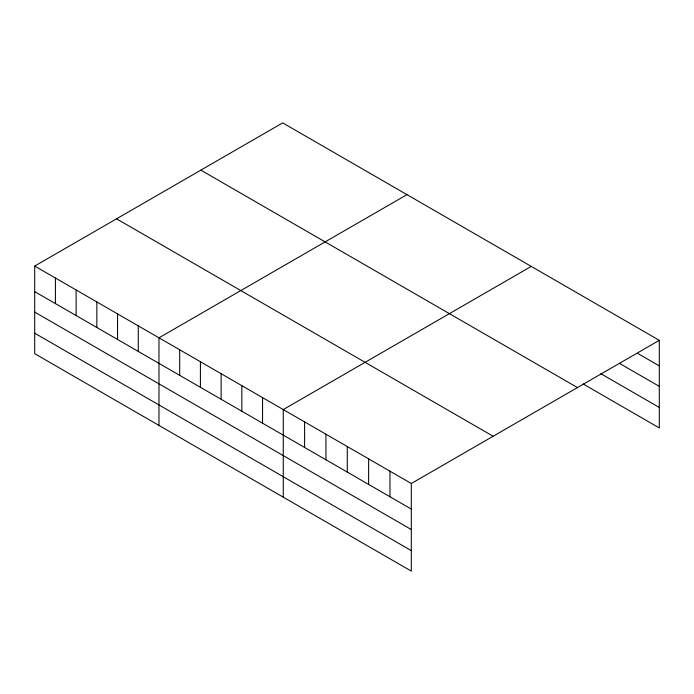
<?xml version="1.0" encoding="UTF-8"?>
<svg xmlns="http://www.w3.org/2000/svg" width="694" height="694" viewBox="0 0 694 694"><rect width="100%" height="100%" fill="white"/><g stroke="black" fill="none" stroke-linecap="round" stroke-linejoin="round"><path stroke-width="1.04" d="M34.7 266.062L411.308 483.501L411.308 571.11L34.7 353.671L34.7 266.062L282.692 122.89L659.3 340.329L659.3 427.938L583.212 384.008M406.97 194.641L158.978 337.822L158.978 425.431M531.248 266.401L283.265 409.573L283.265 497.182M411.308 483.501L659.3 340.329M637.96 353.567L659.3 365.885M619.404 363.326L659.3 386.367M600.839 373.71L659.3 407.456M200.852 170.143L577.46 387.573M116.54 218.818L493.148 436.257M34.7 291.627L411.308 509.066M34.7 312.1L411.308 529.539M34.7 333.198L411.308 550.637M389.967 471.183L389.967 496.739M368.627 458.855L368.627 484.421M347.286 446.537L347.286 472.102M325.946 434.218L325.946 459.775M304.605 421.891L304.605 447.457M262.549 397.61L262.549 423.175M241.833 385.656L241.833 411.221M221.126 373.693L221.126 399.258M200.41 361.739L200.41 387.304M179.694 349.776L179.694 375.341M138.271 325.859L138.271 351.424M117.555 313.905L117.555 339.461M96.839 301.942L96.839 327.507M76.123 289.988L76.123 315.544M55.416 278.025L55.416 303.59"/></g></svg>
